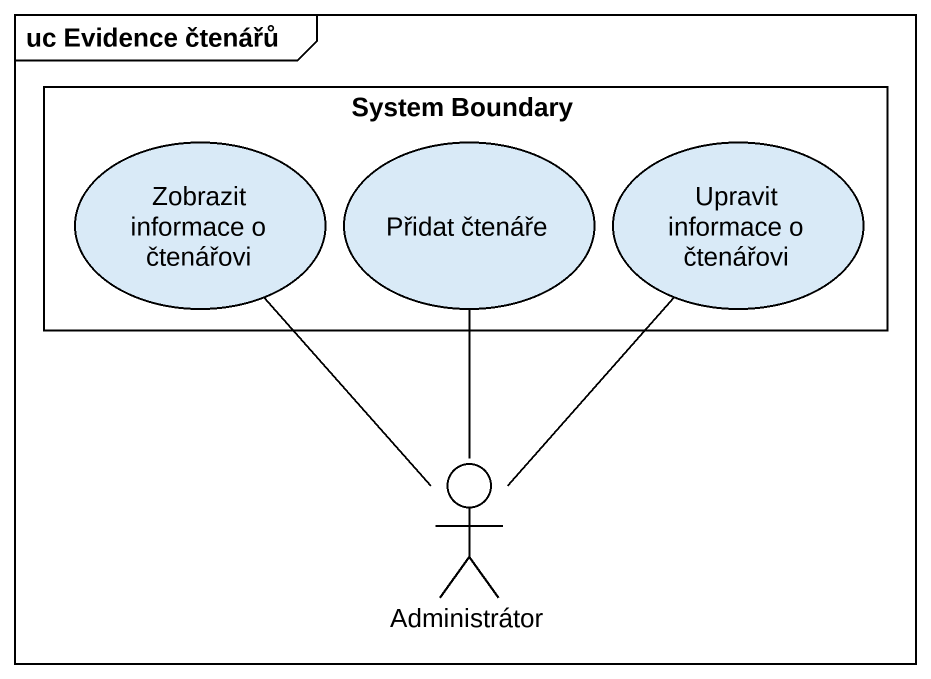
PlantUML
@startuml
mainframe uc Evidence čtenářů
rectangle "System Boundary" as System_Boundary {
  usecase "Zobrazit informace o čtenářovi" as Zobrazit_informace_o
  usecase "Přidat čtenáře" as Přidat_čtenáře
  usecase "Upravit informace o čtenářovi" as Upravit_informace_o
}
actor Administrátor
Zobrazit_informace_o -- Administrátor
Přidat_čtenáře -- Administrátor
Upravit_informace_o -- Administrátor
@enduml
